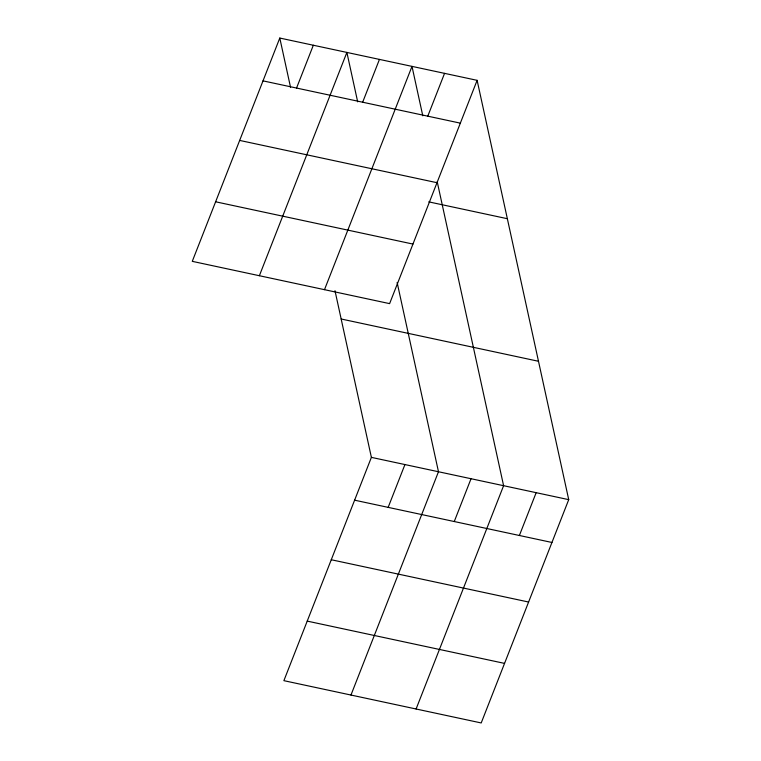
<?xml version="1.0" encoding="UTF-8"?>
<svg xmlns="http://www.w3.org/2000/svg" width="761" height="761" viewBox="0 0 761 761"><rect width="100%" height="100%" fill="white"/><g stroke="black" fill="none" stroke-linecap="round" stroke-linejoin="round"><path stroke-width="1.14" d="M279.791 38.05L192.276 261.346L389.613 303.629L477.118 80.333L279.791 38.05L290.578 87.467M296.552 88.048L313.332 45.241M259.368 275.729L346.883 52.423L357.68 101.85M362.664 102.221L379.444 59.406M324.49 289.675L411.996 66.378L422.793 115.796M427.777 116.167L444.557 73.36M334.983 290.702L371.387 457.371L283.882 680.667L481.209 722.95L568.724 499.654L477.118 80.333M388.158 507.368L404.938 464.552M350.973 695.04L438.479 471.744L397.128 282.455M454.26 521.532L471.04 478.726M416.096 708.995L503.601 485.699L437.195 181.689M519.383 535.487L536.163 492.671M263.011 80.866L460.338 123.149M239.667 140.424L437.004 182.707M428.757 201.865L507.349 218.711M215.62 201.789L412.947 244.072M341.156 318.992L538.493 361.275M371.387 457.371L568.724 499.654M354.607 500.177L551.944 542.469M331.273 559.744L528.6 602.027M307.225 621.109L504.553 663.392"/></g></svg>
